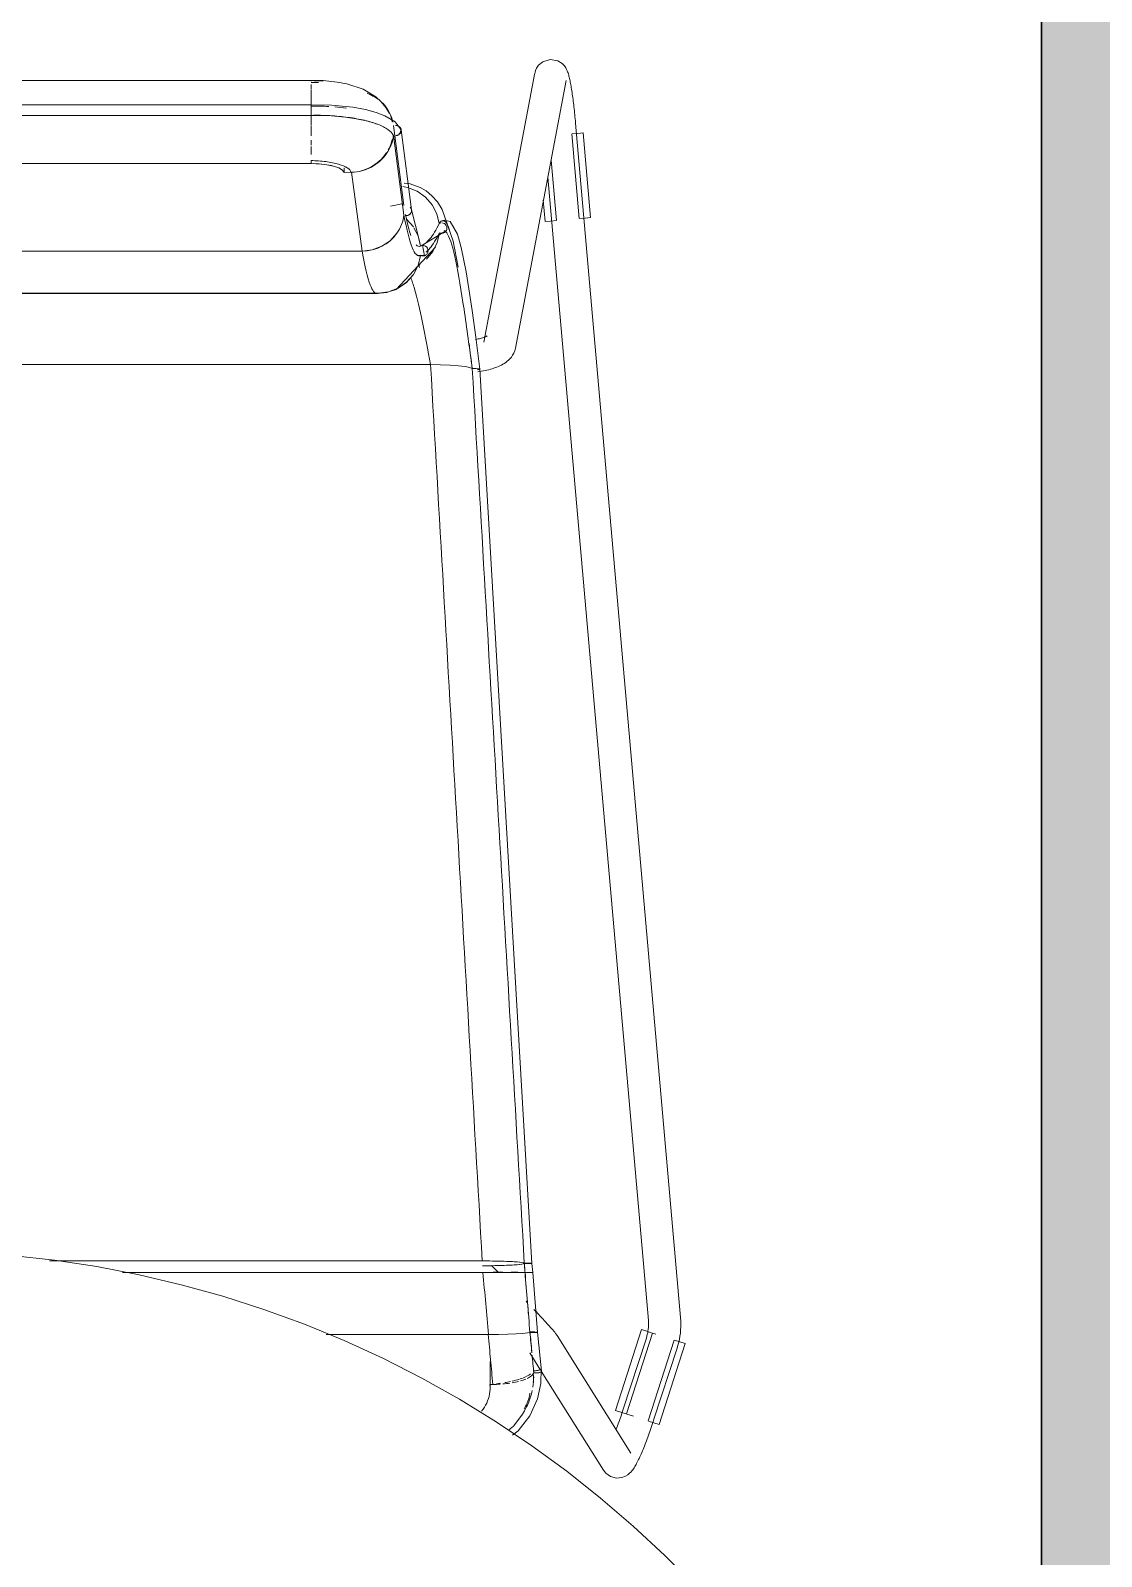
# Model space of a CAD drawing. Header units: millimetres. Extents: x 155927 to 326028, y -36033 to 97293.
# Drawn here: x 230364 to 230761, y 12592 to 13158 of the extents above; entities that cross this region are included whole.
import ezdxf

# ---------------------------------------------------------------- set-up
doc = ezdxf.new("R2010")
doc.units = ezdxf.units.MM
doc.header["$MEASUREMENT"] = 0
for name, color, linetype, lineweight in [('A-WALL-PATT', 7, 'CONTINUOUS', 9), ('I-FURN', 8, 'CONTINUOUS', 9), ('I-WALL', 7, 'CONTINUOUS', 9)]:
    doc.layers.add(name, color=color, linetype=linetype, lineweight=lineweight)

msp = doc.modelspace()

# ---------------------------------------------------------------- hatches: boundary and pattern name
at = {"layer": 'A-WALL-PATT'}
h = msp.add_hatch(color=256, dxfattribs=at)
h.paths.add_polyline_path([(230738.83, 9267.61), (230840.83, 9267.61), (230840.36, 13645.61), (230789.83, 13645.61), (230789.71, 13665.61), (230738.83, 13665.61), (230738.83, 9369.61)], flags=0)
h.paths.add_polyline_path([(230738.83, 14949.61), (230789.71, 14949.61), (230789.83, 14969.61), (230840.83, 14969.61), (230840.83, 15169.61), (230738.83, 15169.61), (230738.83, 14969.61)], flags=0)

# ---------------------------------------------------------------- linework, layer by layer
at = {"layer": 'I-FURN'}
for p, q in [((230553.85, 13146.61), (230552.28, 13145.28)), ((230553.85, 13146.61), (230556.6, 13147.44)), ((230556.6, 13147.44), (230559.36, 13146.96)), ((230559.36, 13146.96), (230561.02, 13145.92)), ((230550.72, 13141.85), (230531.9, 13042.56)), ((230550.8, 13142.27), (230550.72, 13141.85)), ((230550.94, 13142.78), (230550.8, 13142.27)), ((230551.15, 13143.4), (230550.94, 13142.78)), ((230551.53, 13144.2), (230551.15, 13143.4)), ((230552.28, 13145.28), (230551.53, 13144.2)), ((230561.02, 13145.92), (230561.87, 13145.01)), ((230561.87, 13145.01), (230562.35, 13144.31)), ((230562.35, 13144.31), (230562.66, 13143.75)), ((230562.66, 13143.75), (230562.87, 13143.27)), ((230562.87, 13143.27), (230563.04, 13142.84)), ((230563.04, 13142.84), (230563.18, 13142.44)), ((230563.18, 13142.44), (230563.31, 13142.04)), ((230563.31, 13142.04), (230563.42, 13141.65)), ((230563.42, 13141.65), (230563.53, 13141.24)), ((230563.53, 13141.24), (230563.63, 13140.83)), ((230467.81, 13139.66), (230172.96, 13139.66)), ((230467.81, 13139.49), (230467.81, 13139.66)), ((230472.33, 13139.58), (230467.81, 13139.66)), ((230467.81, 13139.64), (230467.81, 13139.36)), ((230467.81, 13138.17), (230467.81, 13136.42)), ((230467.81, 13136.14), (230467.81, 13133.56)), ((230477.54, 13139.06), (230472.33, 13139.58)), ((230481.03, 13138.41), (230477.54, 13139.06)), ((230487.19, 13136.39), (230481.03, 13138.41)), ((230491.9, 13133.52), (230487.19, 13136.39)), ((230543.69, 13040.32), (230562.51, 13139.61)), ((230563.63, 13140.83), (230563.73, 13140.4)), ((230563.73, 13140.4), (230563.83, 13139.96)), ((230563.83, 13139.96), (230563.93, 13139.5)), ((230563.93, 13139.5), (230564.02, 13139.02)), ((230564.02, 13139.02), (230564.12, 13138.53)), ((230564.12, 13138.53), (230564.21, 13138.01)), ((230564.21, 13138.01), (230564.31, 13137.48)), ((230564.31, 13137.48), (230564.4, 13136.93)), ((230564.4, 13136.93), (230564.49, 13136.36)), ((230564.49, 13136.36), (230564.58, 13135.77)), ((230564.58, 13135.77), (230564.68, 13135.17)), ((230467.81, 13130.62), (230172.96, 13130.62)), ((230467.81, 13130.38), (230467.81, 13133.41)), ((230467.81, 13133.39), (230467.81, 13130.38)), ((230467.81, 13130.62), (230467.81, 13126.77)), ((230475.37, 13130.48), (230467.81, 13130.62)), ((230467.81, 13130.56), (230467.81, 13130.62)), ((230467.81, 13130.36), (230467.81, 13130.56)), ((230467.81, 13130.05), (230467.81, 13130.36)), ((230467.81, 13129.66), (230467.81, 13130.05)), ((230467.81, 13129.21), (230467.81, 13129.66)), ((230483.26, 13129.68), (230475.37, 13130.48)), ((230487.97, 13128.81), (230483.26, 13129.68)), ((230493.88, 13131.68), (230491.9, 13133.52)), ((230495.55, 13129.61), (230493.88, 13131.68)), ((230496.88, 13127.35), (230495.55, 13129.61)), ((230564.68, 13135.17), (230564.77, 13134.55)), ((230564.77, 13134.55), (230564.86, 13133.92)), ((230564.86, 13133.92), (230564.94, 13133.27)), ((230564.94, 13133.27), (230565.03, 13132.61)), ((230565.03, 13132.61), (230565.12, 13131.93)), ((230565.12, 13131.93), (230565.2, 13131.24)), ((230565.2, 13131.24), (230565.29, 13130.54)), ((230565.29, 13130.54), (230565.37, 13129.83)), ((230565.37, 13129.83), (230565.45, 13129.12)), ((230172.96, 13126.66), (230467.81, 13126.66)), ((230467.81, 13128.72), (230467.81, 13129.21)), ((230467.81, 13128.22), (230467.81, 13128.72)), ((230467.81, 13127.75), (230467.81, 13128.22)), ((230467.81, 13127.33), (230467.81, 13127.75)), ((230467.81, 13127), (230467.81, 13127.33)), ((230467.81, 13126.77), (230467.81, 13127)), ((230467.81, 13122.88), (230467.81, 13126.69)), ((230467.81, 13126.69), (230467.81, 13122.88)), ((230474.03, 13126.58), (230467.81, 13126.66)), ((230480.6, 13126.05), (230474.03, 13126.58)), ((230484.61, 13125.46), (230480.6, 13126.05)), ((230489.04, 13124.49), (230484.61, 13125.46)), ((230492.02, 13127.73), (230487.97, 13128.81)), ((230492.48, 13123.4), (230489.04, 13124.49)), ((230495.18, 13126.54), (230492.02, 13127.73)), ((230499.01, 13124.24), (230495.18, 13126.54)), ((230500.9, 13121.85), (230499.01, 13124.24)), ((230565.45, 13129.12), (230565.53, 13128.39)), ((230565.53, 13128.39), (230565.61, 13127.66)), ((230565.61, 13127.66), (230565.69, 13126.92)), ((230565.69, 13126.92), (230565.76, 13126.17)), ((230565.76, 13126.17), (230565.83, 13125.43)), ((230565.83, 13125.43), (230565.9, 13124.68)), ((230565.9, 13124.68), (230565.97, 13123.92)), ((230467.81, 13122.69), (230467.81, 13119.13)), ((230498.42, 13122.91), (230502.27, 13093.22)), ((230502.29, 13089.67), (230498.44, 13119.37)), ((230499.19, 13116.94), (230498.88, 13119.38)), ((230501.26, 13121.35), (230505.12, 13091.58)), ((230564.57, 13119.79), (230567.33, 13088.38)), ((230564.69, 13119.8), (230566.76, 13119.98)), ((230565.97, 13123.92), (230565.99, 13123.77)), ((230604.93, 12680.44), (230565.99, 13123.77)), ((230566.76, 13119.98), (230568.8, 13120.16)), ((230568.8, 13120.16), (230571.56, 13088.75)), ((230467.81, 13117.5), (230467.81, 13115.66)), ((230467.81, 13115.14), (230467.81, 13112.67)), ((230467.81, 13112.15), (230467.81, 13112.78)), ((230467.81, 13108.82), (230172.96, 13108.82)), ((230172.96, 13108.76), (230467.81, 13108.76)), ((230467.81, 13108.76), (230470.85, 13108.65)), ((230470.85, 13108.65), (230473.7, 13108.33)), ((230473.7, 13108.33), (230476.19, 13107.82)), ((230476.19, 13107.82), (230478.17, 13107.15)), ((230478.17, 13107.15), (230479.53, 13106.36)), ((230480.16, 13105.5), (230480.16, 13107.17)), ((230558.88, 13087.63), (230556.91, 13110.11)), ((230479.53, 13106.36), (230480.16, 13105.5)), ((230480.16, 13105.5), (230482.88, 13105.57)), ((230482.88, 13105.57), (230486.74, 13076.29)), ((230504.65, 13101.25), (230502.39, 13101.55)), ((230555.7, 13103.74), (230592.98, 12679.39)), ((230501.92, 13100.28), (230503.66, 13099.91)), ((230503.66, 13099.92), (230501.92, 13100.28)), ((230507.18, 13098.51), (230503.66, 13099.92)), ((230508.25, 13099.96), (230504.65, 13101.25)), ((230510.26, 13096.34), (230507.18, 13098.51)), ((230510.53, 13098.62), (230508.25, 13099.96)), ((230512.74, 13093.51), (230510.26, 13096.34)), ((230512.69, 13096.84), (230510.53, 13098.62)), ((230514.69, 13094.59), (230512.69, 13096.84)), ((230502.14, 13094), (230497.31, 13093.04)), ((230504.2, 13089.75), (230504.58, 13090.05)), ((230504.88, 13092.25), (230504.58, 13092.64)), ((230504.58, 13090.05), (230504.88, 13090.43)), ((230505.07, 13091.81), (230504.88, 13092.25)), ((230504.88, 13090.43), (230505.06, 13090.88)), ((230505.06, 13090.88), (230505.13, 13091.34)), ((230505.13, 13091.34), (230505.07, 13091.81)), ((230505.1, 13091.66), (230508.07, 13080.04)), ((230514.48, 13090.19), (230512.74, 13093.51)), ((230515.39, 13086.56), (230514.48, 13090.19)), ((230516.5, 13091.77), (230514.69, 13094.59)), ((230520.49, 13080.05), (230516.5, 13091.77)), ((230553.96, 13095.16), (230554.65, 13087.26)), ((230502.76, 13089.52), (230503.25, 13089.48)), ((230503.25, 13089.48), (230503.75, 13089.56)), ((230505.78, 13085.3), (230503.27, 13088.18)), ((230503.75, 13089.56), (230504.2, 13089.75)), ((230507.53, 13081.91), (230506, 13084.97)), ((230515.39, 13086.56), (230515.86, 13086.73)), ((230515.86, 13086.73), (230515.39, 13086.56)), ((230517.21, 13087.78), (230516.29, 13087.49)), ((230516.35, 13086.77), (230516.85, 13086.69)), ((230516.85, 13086.7), (230516.36, 13086.77)), ((230517.31, 13086.5), (230516.85, 13086.7)), ((230516.85, 13086.69), (230517.3, 13086.5)), ((230519.39, 13087.25), (230517.21, 13087.78)), ((230517.3, 13086.5), (230517.69, 13086.19)), ((230517.69, 13086.19), (230517.31, 13086.5)), ((230517.69, 13086.19), (230517.99, 13085.8)), ((230517.99, 13085.8), (230517.69, 13086.19)), ((230517.99, 13085.8), (230518.18, 13085.34)), ((230518.19, 13085.35), (230517.99, 13085.8)), ((230518.2, 13084.37), (230518.02, 13083.92)), ((230518.02, 13083.91), (230518.2, 13084.37)), ((230518.18, 13085.34), (230518.26, 13084.86)), ((230518.26, 13084.86), (230518.19, 13085.35)), ((230518.26, 13084.86), (230518.2, 13084.37)), ((230518.2, 13084.37), (230518.26, 13084.86)), ((230522.16, 13082.61), (230519.39, 13087.25)), ((230556.69, 13087.44), (230554.65, 13087.26)), ((230558.76, 13087.62), (230556.69, 13087.44)), ((230569.52, 13088.57), (230567.45, 13088.39)), ((230571.56, 13088.75), (230569.52, 13088.57)), ((230494.06, 13078.09), (230497.17, 13080.17)), ((230497.17, 13080.17), (230499.66, 13082.91)), ((230508.43, 13078.19), (230507.53, 13081.91)), ((230508.07, 13080.04), (230508.39, 13078.18)), ((230518.06, 13084.01), (230508.67, 13078.3)), ((230514.65, 13079.47), (230513, 13076.14)), ((230513.01, 13076.14), (230514.65, 13079.46)), ((230515.44, 13083.08), (230514.65, 13079.47)), ((230514.65, 13079.46), (230515.44, 13083.08)), ((230515.91, 13082.93), (230515.44, 13083.08)), ((230515.44, 13083.08), (230515.91, 13082.92)), ((230516.41, 13082.9), (230515.91, 13082.93)), ((230515.91, 13082.92), (230516.41, 13082.9)), ((230516.9, 13082.99), (230516.41, 13082.9)), ((230516.41, 13082.9), (230516.9, 13082.99)), ((230517.35, 13083.2), (230516.9, 13082.99)), ((230516.9, 13082.99), (230517.35, 13083.19)), ((230517.73, 13083.51), (230517.35, 13083.2)), ((230517.35, 13083.19), (230517.73, 13083.51)), ((230518.02, 13083.92), (230517.73, 13083.51)), ((230517.73, 13083.51), (230518.02, 13083.91)), ((230522.39, 13070.39), (230520.49, 13080.05)), ((230523.57, 13077.62), (230522.16, 13082.61)), ((230486.74, 13076.29), (230154.03, 13076.29)), ((230154.03, 13076.29), (230486.74, 13076.29)), ((230486.74, 13076.29), (230490.51, 13076.77)), ((230490.51, 13076.77), (230494.06, 13078.09)), ((230513.95, 13077.81), (230499.35, 13062.11)), ((230510.24, 13074.72), (230507.36, 13074.67)), ((230507.53, 13070.97), (230508.43, 13074.69)), ((230508.9, 13078.36), (230508.43, 13078.19)), ((230508.43, 13078.19), (230508.9, 13078.35)), ((230508.9, 13074.53), (230508.43, 13074.69)), ((230508.43, 13074.69), (230508.9, 13074.52)), ((230508.9, 13078.35), (230509.39, 13078.39)), ((230509.4, 13078.39), (230508.9, 13078.36)), ((230509.39, 13074.49), (230508.9, 13074.53)), ((230508.9, 13074.52), (230509.4, 13074.49)), ((230509.94, 13074.59), (230509.11, 13078.48)), ((230509.39, 13078.39), (230509.88, 13078.31)), ((230509.88, 13074.57), (230509.39, 13074.49)), ((230509.89, 13078.31), (230509.4, 13078.39)), ((230509.4, 13074.49), (230509.89, 13074.57)), ((230509.88, 13078.31), (230510.33, 13078.11)), ((230510.33, 13074.77), (230509.88, 13074.57)), ((230510.34, 13078.11), (230509.89, 13078.31)), ((230509.89, 13074.57), (230510.34, 13074.77)), ((230510.33, 13078.11), (230510.72, 13077.79)), ((230510.72, 13075.09), (230510.33, 13074.77)), ((230510.72, 13077.8), (230510.34, 13078.11)), ((230510.34, 13074.77), (230510.72, 13075.09)), ((230513, 13076.14), (230510.61, 13073.3)), ((230510.61, 13073.3), (230513.01, 13076.14)), ((230511.01, 13077.39), (230510.72, 13077.8)), ((230510.72, 13077.79), (230511.01, 13077.39)), ((230511.01, 13075.49), (230510.72, 13075.09)), ((230510.72, 13075.09), (230511.01, 13075.49)), ((230511.01, 13077.39), (230511.2, 13076.93)), ((230511.2, 13076.93), (230511.01, 13077.39)), ((230511.2, 13075.95), (230511.01, 13075.49)), ((230511.01, 13075.49), (230511.2, 13075.95)), ((230511.2, 13076.93), (230511.27, 13076.44)), ((230511.27, 13076.44), (230511.2, 13076.93)), ((230511.27, 13076.44), (230511.2, 13075.95)), ((230511.2, 13075.95), (230511.27, 13076.44)), ((230525.37, 13068.6), (230523.57, 13077.62)), ((230505.78, 13067.58), (230503.27, 13064.71)), ((230503.27, 13064.7), (230505.78, 13067.58)), ((230507.53, 13070.97), (230505.78, 13067.58)), ((230505.78, 13067.58), (230507.53, 13070.97)), ((230526.41, 13062.28), (230525.37, 13068.6)), ((230500.45, 13062.71), (230495.99, 13060.99)), ((230500.13, 13062.54), (230496.57, 13061.17)), ((230496.57, 13061.17), (230500.14, 13062.53)), ((230499.35, 13062.11), (230497.43, 13061.41)), ((230503.27, 13064.71), (230500.13, 13062.54)), ((230500.14, 13062.53), (230503.27, 13064.7)), ((230527.59, 13054.26), (230526.41, 13062.28)), ((230492.78, 13060.7), (230147.99, 13060.7)), ((230147.99, 13060.7), (230492.78, 13060.7)), ((230148.53, 13060.54), (230453.33, 13060.54)), ((230453.33, 13060.54), (230492.24, 13060.54)), ((230495.99, 13060.99), (230492.24, 13060.54)), ((230496.57, 13061.17), (230492.78, 13060.7)), ((230492.78, 13060.7), (230496.57, 13061.17)), ((230528.94, 13044.33), (230527.59, 13054.26)), ((230532.94, 13044.68), (230532.78, 13044.61)), ((230533.02, 13044.73), (230532.94, 13044.68)), ((230533.1, 13044.77), (230533.02, 13044.73)), ((230533.12, 13044.79), (230533.1, 13044.77)), ((230529.35, 13043.58), (230528.86, 13043.49)), ((230530.5, 13032.48), (230528.94, 13044.33)), ((230529.82, 13043.68), (230529.35, 13043.58)), ((230530.27, 13043.79), (230529.82, 13043.68)), ((230530.69, 13043.89), (230530.27, 13043.79)), ((230531.08, 13044), (230530.69, 13043.89)), ((230531.45, 13044.11), (230531.08, 13044)), ((230531.79, 13044.22), (230531.45, 13044.11)), ((230532.09, 13044.32), (230531.79, 13044.22)), ((230532.36, 13044.42), (230532.09, 13044.32)), ((230532.59, 13044.52), (230532.36, 13044.42)), ((230532.78, 13044.61), (230532.59, 13044.52)), ((230543.43, 13039.34), (230543.07, 13038.44)), ((230543.69, 13040.32), (230543.43, 13039.34)), ((230512.08, 13034.19), (230128.68, 13034.19)), ((230128.68, 13034.19), (230512.08, 13034.19)), ((230515.85, 13034.14), (230512.08, 13034.19)), ((230512.16, 13034.19), (230515.85, 13034.14)), ((230519.39, 13033.98), (230515.85, 13034.14)), ((230515.91, 13034.13), (230519.39, 13033.98)), ((230522.49, 13033.74), (230519.39, 13033.98)), ((230519.44, 13033.98), (230522.49, 13033.75)), ((230524.98, 13033.43), (230522.49, 13033.74)), ((230522.52, 13033.74), (230524.99, 13033.43)), ((230526.73, 13033.07), (230524.98, 13033.43)), ((230524.99, 13033.43), (230526.73, 13033.07)), ((230537.33, 13033.5), (230536.76, 13033.26)), ((230537.89, 13033.75), (230537.33, 13033.5)), ((230538.45, 13034.02), (230537.89, 13033.75)), ((230538.98, 13034.31), (230538.45, 13034.02)), ((230539.52, 13034.63), (230538.98, 13034.31)), ((230540.06, 13034.99), (230539.52, 13034.63)), ((230540.59, 13035.39), (230540.06, 13034.99)), ((230541.12, 13035.85), (230540.59, 13035.39)), ((230541.64, 13036.37), (230541.12, 13035.85)), ((230542.15, 13036.96), (230541.64, 13036.37)), ((230542.63, 13037.65), (230542.15, 13036.96)), ((230543.07, 13038.44), (230542.63, 13037.65)), ((230526.73, 13033.07), (230527.63, 13032.67)), ((230527.63, 13032.67), (230526.73, 13033.07)), ((230528.1, 13032.68), (230527.63, 13032.67)), ((230527.63, 13032.67), (230528.11, 13032.68)), ((230528.6, 13032.69), (230528.1, 13032.68)), ((230528.11, 13032.68), (230528.6, 13032.69)), ((230529.09, 13032.68), (230528.6, 13032.69)), ((230528.6, 13032.69), (230529.1, 13032.68)), ((230529.55, 13032.66), (230529.09, 13032.68)), ((230529.1, 13032.68), (230529.55, 13032.66)), ((230529.93, 13032.62), (230529.55, 13032.66)), ((230529.55, 13032.66), (230529.94, 13032.62)), ((230529.58, 13032.29), (230529.96, 13032.33)), ((230529.97, 13032.33), (230529.59, 13032.29)), ((230530.4, 13031.57), (230529.69, 13031.45)), ((230530.23, 13032.58), (230529.93, 13032.62)), ((230529.94, 13032.62), (230530.24, 13032.58)), ((230529.96, 13032.33), (230530.25, 13032.37)), ((230530.26, 13032.37), (230529.97, 13032.33)), ((230531.09, 13031.69), (230530.4, 13031.57)), ((230530.44, 13032.42), (230530.5, 13032.48)), ((230530.5, 13032.48), (230530.44, 13032.42)), ((230530.5, 13032.48), (230549.79, 12700.57)), ((230531.77, 13031.83), (230531.09, 13031.69)), ((230532.44, 13031.97), (230531.77, 13031.83)), ((230533.09, 13032.12), (230532.44, 13031.97)), ((230533.74, 13032.29), (230533.09, 13032.12)), ((230534.37, 13032.46), (230533.74, 13032.29)), ((230534.98, 13032.64), (230534.37, 13032.46)), ((230535.59, 13032.84), (230534.98, 13032.64)), ((230536.18, 13033.04), (230535.59, 13032.84)), ((230536.76, 13033.26), (230536.18, 13033.04)), ((230372.55, 12701.74), (230356.65, 12703.51)), ((230531.34, 12701.46), (230370.76, 12701.46)), ((230370.76, 12701.46), (230531.34, 12701.46)), ((230388.37, 12699.34), (230372.55, 12701.74)), ((230404.08, 12696.3), (230388.37, 12699.34)), ((230535.12, 12701.43), (230531.34, 12701.46)), ((230531.45, 12699.67), (230535.13, 12699.7)), ((230537.4, 12697.15), (230534.82, 12699.82)), ((230538.68, 12701.36), (230535.12, 12701.43)), ((230535.13, 12699.7), (230538.68, 12699.78)), ((230541.81, 12701.23), (230538.68, 12701.36)), ((230538.68, 12699.78), (230541.8, 12699.9)), ((230541.8, 12699.9), (230544.29, 12700.07)), ((230544.32, 12701.07), (230541.81, 12701.23)), ((230544.29, 12700.07), (230546.05, 12700.26)), ((230546.07, 12700.88), (230544.32, 12701.07)), ((230546.05, 12700.26), (230546.95, 12700.47)), ((230546.95, 12700.67), (230546.07, 12700.88)), ((230547.42, 12700.68), (230546.95, 12700.67)), ((230546.95, 12700.47), (230547.42, 12700.46)), ((230547.92, 12700.68), (230547.42, 12700.68)), ((230547.42, 12700.46), (230547.91, 12700.46)), ((230547.91, 12700.46), (230548.4, 12700.46)), ((230548.41, 12700.67), (230547.92, 12700.68)), ((230548.4, 12700.46), (230548.85, 12700.47)), ((230548.86, 12700.66), (230548.41, 12700.67)), ((230548.85, 12700.47), (230549.24, 12700.49)), ((230549.24, 12700.64), (230548.86, 12700.66)), ((230549.54, 12700.62), (230549.24, 12700.64)), ((230549.24, 12700.49), (230549.53, 12700.51)), ((230549.53, 12700.51), (230549.72, 12700.54)), ((230549.72, 12700.6), (230549.54, 12700.62)), ((230549.79, 12700.57), (230549.72, 12700.6)), ((230549.72, 12700.54), (230549.79, 12700.57)), ((230550.06, 12697.21), (230549.79, 12700.57)), ((230531.6, 12697.15), (230397.86, 12697.15)), ((230397.86, 12697.15), (230531.6, 12697.15)), ((230419.65, 12692.64), (230404.08, 12696.3)), ((230535.39, 12697.15), (230531.6, 12697.15)), ((230531.6, 12697.15), (230535.39, 12697.15)), ((230535.39, 12697.27), (230538.95, 12697.26)), ((230538.95, 12697.26), (230535.39, 12697.27)), ((230538.95, 12697.15), (230535.39, 12697.15)), ((230535.39, 12697.15), (230538.96, 12697.15)), ((230542.08, 12697.16), (230538.96, 12697.15)), ((230538.96, 12697.15), (230542.09, 12697.16)), ((230542.07, 12697.26), (230544.57, 12697.24)), ((230544.57, 12697.24), (230542.07, 12697.26)), ((230544.59, 12697.17), (230542.09, 12697.16)), ((230542.09, 12697.16), (230544.59, 12697.17)), ((230544.57, 12697.24), (230546.32, 12697.23)), ((230546.32, 12697.23), (230544.57, 12697.24)), ((230546.34, 12697.19), (230544.59, 12697.17)), ((230544.59, 12697.17), (230546.34, 12697.19)), ((230547.22, 12697.2), (230546.34, 12697.19)), ((230546.34, 12697.19), (230547.23, 12697.2)), ((230547.22, 12697.22), (230547.69, 12697.22)), ((230547.69, 12697.22), (230547.22, 12697.22)), ((230547.69, 12697.2), (230547.22, 12697.2)), ((230547.23, 12697.2), (230547.7, 12697.2)), ((230547.69, 12697.22), (230548.18, 12697.22)), ((230548.19, 12697.22), (230547.69, 12697.22)), ((230548.19, 12697.2), (230547.69, 12697.2)), ((230547.7, 12697.2), (230548.19, 12697.2)), ((230548.18, 12697.22), (230548.67, 12697.22)), ((230548.68, 12697.22), (230548.19, 12697.22)), ((230548.68, 12697.2), (230548.19, 12697.2)), ((230548.19, 12697.2), (230548.68, 12697.2)), ((230548.67, 12697.22), (230549.13, 12697.22)), ((230549.13, 12697.22), (230548.68, 12697.22)), ((230549.13, 12697.2), (230548.68, 12697.2)), ((230548.68, 12697.2), (230549.14, 12697.2)), ((230549.13, 12697.22), (230549.51, 12697.21)), ((230549.51, 12697.21), (230549.13, 12697.22)), ((230549.51, 12697.2), (230549.13, 12697.2)), ((230549.14, 12697.2), (230549.52, 12697.2)), ((230549.51, 12697.21), (230549.8, 12697.21)), ((230549.81, 12697.21), (230549.51, 12697.21)), ((230549.81, 12697.2), (230549.51, 12697.2)), ((230549.52, 12697.2), (230549.81, 12697.2)), ((230549.8, 12697.21), (230549.99, 12697.21)), ((230549.99, 12697.21), (230549.81, 12697.2)), ((230549.81, 12697.2), (230550, 12697.21)), ((230550, 12697.21), (230549.81, 12697.21)), ((230549.99, 12697.21), (230550.06, 12697.21)), ((230550.06, 12697.21), (230549.99, 12697.21)), ((230550, 12697.21), (230550.06, 12697.21)), ((230550.06, 12697.21), (230550, 12697.21)), ((230550.06, 12697.21), (230551.89, 12675.01)), ((230435.07, 12688.36), (230419.65, 12692.64)), ((230450.3, 12683.47), (230435.07, 12688.36)), ((230465.33, 12677.97), (230450.3, 12683.47)), ((230548.16, 12685.97), (230547.68, 12686.47)), ((230550.97, 12683), (230550.52, 12683.48)), ((230551.42, 12682.52), (230550.97, 12683)), ((230551.86, 12682.05), (230551.42, 12682.52)), ((230480.12, 12671.88), (230465.33, 12677.97)), ((230552.29, 12681.59), (230551.86, 12682.05)), ((230552.72, 12681.13), (230552.29, 12681.59)), ((230553.13, 12680.69), (230552.72, 12681.13)), ((230553.53, 12680.25), (230553.13, 12680.69)), ((230553.93, 12679.83), (230553.53, 12680.25)), ((230554.31, 12679.41), (230553.93, 12679.83)), ((230554.67, 12679.01), (230554.31, 12679.41)), ((230555.03, 12678.62), (230554.67, 12679.01)), ((230555.37, 12678.24), (230555.03, 12678.62)), ((230555.7, 12677.88), (230555.37, 12678.24)), ((230556.02, 12677.53), (230555.7, 12677.88)), ((230556.32, 12677.19), (230556.02, 12677.53)), ((230556.61, 12676.87), (230556.32, 12677.19)), ((230556.88, 12676.56), (230556.61, 12676.87)), ((230557.14, 12676.27), (230556.88, 12676.56)), ((230593, 12676.75), (230592.94, 12676.09)), ((230592.98, 12679.39), (230593.03, 12678.73)), ((230593.04, 12677.41), (230593, 12676.75)), ((230593.03, 12678.73), (230593.04, 12678.07)), ((230593.04, 12678.07), (230593.04, 12677.41)), ((230604.94, 12680.4), (230604.94, 12680.44)), ((230605.01, 12679.26), (230604.94, 12680.4)), ((230604.97, 12675.84), (230605.03, 12676.98)), ((230605.04, 12678.12), (230605.01, 12679.26)), ((230605.03, 12676.98), (230605.04, 12678.12)), ((230473.43, 12674.18), (230533.54, 12674.18)), ((230533.54, 12674.18), (230473.43, 12674.18)), ((230494.66, 12665.2), (230480.12, 12671.88)), ((230533.54, 12674.18), (230537.3, 12674.2)), ((230537.31, 12674.2), (230533.66, 12674.18)), ((230540.84, 12674.28), (230537.4, 12674.21)), ((230537.4, 12674.21), (230540.84, 12674.28)), ((230540.84, 12674.28), (230543.94, 12674.39)), ((230543.94, 12674.39), (230540.9, 12674.28)), ((230543.94, 12674.39), (230546.41, 12674.54)), ((230546.42, 12674.54), (230543.98, 12674.39)), ((230546.41, 12674.54), (230548.15, 12674.72)), ((230548.15, 12674.72), (230546.43, 12674.55)), ((230549.04, 12674.92), (230548.15, 12674.72)), ((230548.15, 12674.72), (230549.04, 12674.92)), ((230549.04, 12674.92), (230549.51, 12674.91)), ((230549.51, 12674.91), (230549.04, 12674.92)), ((230549.53, 12675.11), (230549.05, 12675.1)), ((230549.05, 12675.1), (230549.52, 12675.11)), ((230549.51, 12674.91), (230550.01, 12674.9)), ((230550, 12674.9), (230549.51, 12674.91)), ((230549.52, 12675.11), (230550.02, 12675.11)), ((230550.02, 12675.11), (230549.53, 12675.11)), ((230550.5, 12674.91), (230550, 12674.9)), ((230550.01, 12674.9), (230550.5, 12674.91)), ((230550.51, 12675.11), (230550.02, 12675.11)), ((230550.02, 12675.11), (230550.51, 12675.11)), ((230550.5, 12674.91), (230550.95, 12674.92)), ((230550.95, 12674.92), (230550.5, 12674.91)), ((230550.97, 12675.1), (230550.51, 12675.11)), ((230550.51, 12675.11), (230550.96, 12675.1)), ((230550.95, 12674.92), (230551.34, 12674.94)), ((230551.33, 12674.94), (230550.95, 12674.92)), ((230551.63, 12674.96), (230551.33, 12674.94)), ((230551.34, 12675.08), (230551.64, 12675.06)), ((230551.34, 12674.94), (230551.63, 12674.96)), ((230551.64, 12675.06), (230551.35, 12675.08)), ((230551.63, 12674.96), (230551.82, 12674.98)), ((230551.83, 12675.03), (230551.64, 12675.06)), ((230551.64, 12675.06), (230551.82, 12675.03)), ((230551.82, 12675.03), (230551.89, 12675.01)), ((230551.89, 12675.01), (230551.82, 12674.98)), ((230551.82, 12674.98), (230551.89, 12675.01)), ((230551.89, 12675.01), (230551.83, 12675.03)), ((230551.89, 12675.01), (230553.31, 12660.52)), ((230557.38, 12675.99), (230557.14, 12676.27)), ((230557.61, 12675.72), (230557.38, 12675.99)), ((230557.82, 12675.47), (230557.61, 12675.72)), ((230558.03, 12675.23), (230557.82, 12675.47)), ((230558.22, 12675), (230558.03, 12675.23)), ((230558.4, 12674.77), (230558.22, 12675)), ((230558.57, 12674.55), (230558.4, 12674.77)), ((230558.74, 12674.32), (230558.57, 12674.55)), ((230558.93, 12674.07), (230558.74, 12674.32)), ((230559.14, 12673.74), (230558.93, 12674.07)), ((230586.45, 12630.16), (230559.14, 12673.74)), ((230590.49, 12675.98), (230580.8, 12645.97)), ((230592.24, 12672.84), (230583.52, 12646.02)), ((230584.85, 12644.66), (230594.54, 12674.67)), ((230590.49, 12675.98), (230592.45, 12675.35)), ((230592.43, 12673.49), (230592.24, 12672.86)), ((230592.24, 12672.86), (230592.24, 12672.84)), ((230592.6, 12674.13), (230592.43, 12673.49)), ((230592.45, 12675.35), (230594.42, 12674.71)), ((230592.74, 12674.78), (230592.6, 12674.13)), ((230592.85, 12675.43), (230592.74, 12674.78)), ((230592.94, 12676.09), (230592.85, 12675.43)), ((230602.61, 12672.07), (230592.92, 12642.06)), ((230594.63, 12674.64), (230595.8, 12674.26)), ((230602.72, 12672.03), (230604.7, 12671.39)), ((230603.98, 12670.22), (230604.27, 12671.33)), ((230604.27, 12671.33), (230604.51, 12672.44)), ((230604.51, 12672.44), (230604.71, 12673.57)), ((230604.7, 12671.39), (230606.65, 12670.76)), ((230604.71, 12673.57), (230604.86, 12674.7)), ((230604.86, 12674.7), (230604.97, 12675.84)), ((230508.92, 12657.94), (230494.66, 12665.2)), ((230548.97, 12667.37), (230553.01, 12660.92)), ((230594.94, 12642.31), (230603.65, 12669.13)), ((230606.65, 12670.76), (230596.96, 12640.75)), ((230603.65, 12669.13), (230603.98, 12670.22)), ((230534.25, 12654.38), (230534.25, 12664.14)), ((230553.1, 12655.95), (230553.19, 12661.41)), ((230553.24, 12660.55), (230576.28, 12623.79)), ((230522.87, 12650.12), (230508.92, 12657.94)), ((230535.24, 12655.63), (230534.19, 12655.63)), ((230551.89, 12650.3), (230553.1, 12655.95)), ((230536.5, 12641.75), (230522.87, 12650.12)), ((230546.41, 12644.7), (230548.32, 12648.38)), ((230548.99, 12643.99), (230551.89, 12650.3)), ((230542.92, 12640.12), (230546.41, 12644.7)), ((230544.65, 12638.46), (230548.99, 12643.99)), ((230582.76, 12645.34), (230580.8, 12645.97)), ((230582.26, 12642.27), (230582.49, 12642.94)), ((230582.49, 12642.94), (230582.73, 12643.62)), ((230582.73, 12643.62), (230582.96, 12644.31)), ((230584.73, 12644.7), (230582.76, 12645.34)), ((230582.96, 12644.31), (230583.19, 12645)), ((230583.19, 12645), (230583.42, 12645.69)), ((230583.42, 12645.69), (230583.52, 12646.02)), ((230584.94, 12644.63), (230587.42, 12643.83)), ((230549.79, 12632.83), (230536.5, 12641.75)), ((230541.13, 12638.62), (230542.92, 12640.12)), ((230542.61, 12636.83), (230544.65, 12638.46)), ((230581.08, 12639.04), (230581.32, 12639.66)), ((230581.32, 12639.66), (230581.55, 12640.3)), ((230581.55, 12640.3), (230581.79, 12640.95)), ((230581.79, 12640.95), (230582.02, 12641.6)), ((230582.02, 12641.6), (230582.26, 12642.27)), ((230595.01, 12641.38), (230593.03, 12642.02)), ((230593.04, 12636.77), (230593.29, 12637.48)), ((230593.29, 12637.48), (230593.54, 12638.19)), ((230593.54, 12638.19), (230593.8, 12638.92)), ((230593.8, 12638.92), (230594.05, 12639.64)), ((230594.05, 12639.64), (230594.3, 12640.38)), ((230594.3, 12640.38), (230594.54, 12641.11)), ((230594.54, 12641.11), (230594.79, 12641.85)), ((230594.79, 12641.85), (230594.94, 12642.31)), ((230596.96, 12640.75), (230595.01, 12641.38)), ((230562.71, 12623.4), (230549.79, 12632.83)), ((230590.77, 12630.92), (230591.01, 12631.51)), ((230591.01, 12631.51), (230591.26, 12632.12)), ((230591.26, 12632.12), (230591.51, 12632.75)), ((230591.51, 12632.75), (230591.76, 12633.39)), ((230591.76, 12633.39), (230592.02, 12634.04)), ((230592.02, 12634.04), (230592.27, 12634.71)), ((230592.27, 12634.71), (230592.53, 12635.38)), ((230592.53, 12635.38), (230592.78, 12636.07)), ((230592.78, 12636.07), (230593.04, 12636.77)), ((230587.95, 12625.1), (230588.18, 12625.5)), ((230588.18, 12625.5), (230588.41, 12625.91)), ((230588.41, 12625.91), (230588.64, 12626.33)), ((230588.64, 12626.33), (230588.87, 12626.77)), ((230588.87, 12626.77), (230589.1, 12627.23)), ((230589.1, 12627.23), (230589.33, 12627.7)), ((230589.33, 12627.7), (230589.57, 12628.19)), ((230589.57, 12628.19), (230589.8, 12628.7)), ((230589.8, 12628.7), (230590.04, 12629.23)), ((230590.04, 12629.23), (230590.28, 12629.77)), ((230590.28, 12629.77), (230590.52, 12630.34)), ((230590.52, 12630.34), (230590.77, 12630.92)), ((230575.24, 12613.45), (230562.71, 12623.4)), ((230577.17, 12622.66), (230576.28, 12623.79)), ((230577.17, 12622.66), (230578.9, 12621.44)), ((230578.9, 12621.44), (230581.13, 12620.85)), ((230581.13, 12620.85), (230583.1, 12621.03)), ((230583.1, 12621.03), (230584.48, 12621.55)), ((230584.48, 12621.55), (230585.4, 12622.11)), ((230585.4, 12622.11), (230586.03, 12622.63)), ((230586.03, 12622.63), (230586.49, 12623.1)), ((230586.49, 12623.1), (230586.86, 12623.52)), ((230586.86, 12623.52), (230587.17, 12623.93)), ((230587.17, 12623.93), (230587.45, 12624.32)), ((230587.45, 12624.32), (230587.71, 12624.7)), ((230587.71, 12624.7), (230587.95, 12625.1)), ((230587.37, 12603.01), (230575.24, 12613.45)), ((230599.07, 12592.1), (230587.37, 12603.01)), ((230610.32, 12580.73), (230599.07, 12592.1))]:
    msp.add_line(p, q, dxfattribs=at)
for centre, major_axis, ratio, start_param, end_param in [((230467.81, 13135.38), (-12.4, 0), 0.287441, 4.492176, 4.712389), ((230467.81, 13123.91), (0, -15.75), 0.000004, 0.290246, 0.472486), ((230503.17, 13091.35), (-1.96, 0), 0.955139, 1.359855, 3.903556), ((230486.61, 13091.36), (-15.78, 0), 0.955139, 2.545839, 2.787386), ((230486.61, 13091.36), (-15.78, 0), 0.955139, 2.787556, 3.029056), ((230486.61, 13091.36), (-15.78, 0), 0.955139, 1.579038, 2.545717)]:
    msp.add_ellipse(centre, major_axis=major_axis, ratio=ratio, start_param=start_param, end_param=end_param, dxfattribs=at)
for points in [[(230467.81, 13139.57), (230469.39, 13139.58), (230470.89, 13139.5), (230472.32, 13139.36)], [(230467.81, 13130.09), (230470.03, 13130.13), (230472.23, 13130.1), (230474.41, 13129.99)], [(230476.62, 13129.85), (230478.09, 13129.74), (230479.55, 13129.59), (230480.96, 13129.41)], [(230497.36, 13126.25), (230497.61, 13125.6), (230497.78, 13124.92), (230497.92, 13124.24)], [(230482.88, 13105.57), (230484.17, 13105.61), (230486.68, 13105.97), (230490.28, 13107.39), (230493.42, 13109.58), (230495.95, 13112.41), (230497.71, 13115.75), (230498.3, 13118.13), (230498.44, 13119.37)], [(230492.65, 13123.33), (230494.11, 13122.76), (230496.58, 13121.5), (230497.89, 13120.09), (230498.24, 13119.36)], [(230497.32, 13115.69), (230497.07, 13115.06), (230496.79, 13114.45), (230496.46, 13113.85)], [(230497.98, 13117.85), (230497.82, 13117.15), (230497.62, 13116.46), (230497.36, 13115.78)], [(230467.81, 13109.89), (230469.7, 13109.86), (230473.44, 13109.6), (230478.24, 13108.64), (230481.56, 13107.24), (230482.5, 13106.14), (230482.63, 13105.58)], [(230476.19, 13107.87), (230474.13, 13108.42), (230471.42, 13108.7), (230468.65, 13108.8)], [(230502.29, 13089.67), (230503.31, 13084.17), (230505.36, 13076.11), (230507.4, 13074.14), (230508.43, 13074.69)], [(230502.91, 13089.88), (230503.57, 13086.76), (230504.23, 13083.84), (230504.89, 13082.12)], [(230506.79, 13078.61), (230507.34, 13078.04), (230507.88, 13077.9), (230508.43, 13078.19)], [(230507.87, 13071.63), (230507.92, 13071.16), (230507.98, 13070.7), (230508.04, 13070.22)], [(230492.24, 13060.54), (230492.42, 13060.55), (230492.6, 13060.6), (230492.78, 13060.7)], [(230526.43, 13042.03), (230526.83, 13038.94), (230527.22, 13035.8), (230527.62, 13032.68)], [(230512.16, 13034.19), (230515.36, 12978.83), (230518.55, 12923.41), (230521.75, 12867.95)], [(230546.95, 12700.67), (230543.73, 12756.07), (230537.29, 12866.83), (230530.85, 12977.43), (230527.63, 13032.67)], [(230521.75, 12867.95), (230524.94, 12812.49), (230528.14, 12756.99), (230531.34, 12701.46)], [(230546.95, 12700.47), (230546.99, 12699.93), (230547.08, 12698.84), (230547.17, 12697.76), (230547.22, 12697.22)], [(230546.96, 12700.67), (230547, 12700.09), (230547.09, 12698.93), (230547.18, 12697.78), (230547.22, 12697.2)], [(230531.6, 12697.15), (230531.94, 12693.31), (230532.29, 12689.48), (230532.63, 12685.65)], [(230549.04, 12674.92), (230548.74, 12678.62), (230548.13, 12686.05), (230547.53, 12693.48), (230547.23, 12697.2)], [(230532.63, 12685.65), (230532.97, 12681.82), (230533.32, 12678), (230533.66, 12674.18)], [(230533.54, 12674.18), (230533.85, 12671.04), (230534.44, 12664.79), (230534.98, 12658.65), (230535.24, 12655.63)], [(230549.04, 12674.92), (230549.28, 12672.39), (230549.52, 12669.87), (230549.76, 12667.38)], [(230549.07, 12674.91), (230549.3, 12672.6), (230549.53, 12670.29), (230549.76, 12668.02)], [(230549.84, 12666.51), (230550.05, 12664.31), (230550.27, 12662.12), (230550.48, 12659.96)], [(230547.89, 12658.65), (230548.53, 12658.96), (230548.92, 12659.28), (230549.26, 12659.6)], [(230534.19, 12655.63), (230534.24, 12655.12), (230534.26, 12654.61), (230534.25, 12654.1)], [(230538.02, 12655.72), (230537.11, 12655.67), (230536.19, 12655.63), (230535.24, 12655.63)], [(230536.66, 12655.86), (230537.13, 12655.92), (230537.6, 12655.98), (230538.07, 12656.04)], [(230541.6, 12656.09), (230540.74, 12655.97), (230539.87, 12655.85), (230538.96, 12655.79)], [(230539.76, 12656.31), (230540.45, 12656.42), (230541.1, 12656.55), (230541.77, 12656.69)], [(230542.43, 12656.84), (230543.35, 12657.05), (230544.29, 12657.29), (230545.14, 12657.53)], [(230544.83, 12656.73), (230544.08, 12656.54), (230543.28, 12656.38), (230542.44, 12656.23)], [(230545.47, 12657.68), (230546.28, 12657.95), (230547.09, 12658.24), (230547.65, 12658.53)], [(230547.48, 12657.59), (230546.89, 12657.34), (230546.23, 12657.11), (230545.49, 12656.91)], [(230550.44, 12658.42), (230550.43, 12657.16), (230550.33, 12655.9), (230550.15, 12654.66)], [(230550.25, 12656.45), (230550.36, 12657.34), (230550.38, 12658.23), (230550.37, 12659.13)]]:
    msp.add_open_spline(points, degree=3, dxfattribs=at)
for points, knots in [([(230492.51, 13132.79), (230491.79, 13133.32), (230490.53, 13134.04), (230489.2, 13134.67), (230488.69, 13134.87)], [0.5455526, 0.5455526, 0.5455526, 0.5455526, 0.6666667, 0.739481, 0.739481, 0.739481, 0.739481]), ([(230498.21, 13124.12), (230498.05, 13124.86), (230497.49, 13126.73), (230495.94, 13129.56), (230494.27, 13131.4), (230493.31, 13132.17)], [0.0634811, 0.0634811, 0.0634811, 0.0634811, 0.1666667, 0.3333333, 0.5, 0.5, 0.5, 0.5]), ([(230467.81, 13126.69), (230470.16, 13126.74), (230474.81, 13126.66), (230481.66, 13126.03), (230487.77, 13124.94), (230490.98, 13123.93), (230492.47, 13123.4)], [0.0000052, 0.0000052, 0.0000052, 0.0000052, 0.1666667, 0.3333333, 0.5, 0.6602535, 0.6602535, 0.6602535, 0.6602535]), ([(230499.2, 13122.94), (230499.37, 13122.94), (230499.66, 13122.9), (230500.04, 13122.75), (230500.46, 13122.5), (230500.91, 13121.97), (230501.17, 13121.11), (230500.94, 13120.32), (230500.54, 13119.79), (230500.16, 13119.47), (230499.85, 13119.33), (230499.69, 13119.28)], [-0.875, -0.875, -0.875, -0.875, -0.8125, -0.765625, -0.71875, -0.625, -0.5, -0.375, -0.3125, -0.25, -0.1875, -0.1875, -0.1875, -0.1875]), ([(230499.3, 13119.19), (230499.44, 13119.2), (230499.66, 13119.22), (230499.95, 13119.31), (230500.22, 13119.42), (230500.54, 13119.62), (230500.86, 13119.92), (230501.09, 13120.29), (230501.23, 13120.65), (230501.27, 13120.96), (230501.28, 13121.23), (230501.24, 13121.5), (230501.17, 13121.74), (230501.06, 13121.99), (230500.87, 13122.29), (230500.54, 13122.6), (230500.15, 13122.82), (230499.79, 13122.92), (230499.53, 13122.95), (230499.37, 13122.96), (230499.3, 13122.96)], [0.1111111, 0.1111111, 0.1111111, 0.1111111, 0.1666667, 0.1944444, 0.2222222, 0.2777778, 0.3333333, 0.3888889, 0.4444444, 0.4791667, 0.5138889, 0.5486111, 0.5833333, 0.6180556, 0.6527778, 0.7222222, 0.7916667, 0.8263889, 0.8611111, 0.8888889, 0.8888889, 0.8888889, 0.8888889]), ([(230495.83, 13112.82), (230495.76, 13112.71), (230494.28, 13110.53), (230491.23, 13107.93), (230487.66, 13106.37), (230486.41, 13106.12)], [-0.6843196, -0.6843196, -0.6843196, -0.6843196, -0.6666667, -0.3333333, -0.1666667, -0.1666667, -0.1666667, -0.1666667]), ([(230509.11, 13078.48), (230510.04, 13078.95), (230512.13, 13080.73), (230514.23, 13084.16), (230515.39, 13086.56)], [0.0974617, 0.0974617, 0.0974617, 0.0974617, 0.5, 1, 1, 1, 1]), ([(230515.39, 13086.56), (230516.41, 13088.12), (230517.67, 13087.89), (230518.92, 13084.98), (230519.16, 13084.35)], [0, 0, 0, 0, 0.25, 0.3070827, 0.3070827, 0.3070827, 0.3070827]), ([(230510.56, 13075.95), (230511.01, 13076.34), (230512.64, 13078.01), (230514.27, 13080.67), (230515.44, 13083.08)], [0.3036932, 0.3036932, 0.3036932, 0.3036932, 0.5, 1, 1, 1, 1]), ([(230517.27, 13083.96), (230517.67, 13083.76), (230519.1, 13082.17), (230521.53, 13073.87), (230524.58, 13055.43), (230526.62, 13040.22), (230527.63, 13032.67)], [0.1500589, 0.1500589, 0.1500589, 0.1500589, 0.25, 0.5, 0.75, 1, 1, 1, 1]), ([(230486.74, 13076.29), (230487.75, 13070.57), (230489.58, 13062.93), (230491.41, 13060.54), (230492.24, 13060.54)], [0, 0, 0, 0, 0.5, 0.9107153, 0.9107153, 0.9107153, 0.9107153]), ([(230504.79, 13066.47), (230505.27, 13065.32), (230506.73, 13061.08), (230509.16, 13050.36), (230511.11, 13039.58), (230512.08, 13034.19)], [0.375, 0.375, 0.375, 0.375, 0.5, 0.75, 1, 1, 1, 1]), ([(230531.34, 12701.46), (230532.61, 12701.46), (230535.16, 12701.44), (230538.76, 12701.37), (230541.93, 12701.24), (230545.29, 12701.02), (230546.68, 12700.81), (230546.96, 12700.67)], [-1, -1, -1, -1, -0.833333, -0.666667, -0.5, -0.333333, 0, 0, 0, 0]), ([(230546.95, 12700.47), (230546.66, 12700.32), (230545.26, 12700.12), (230541.91, 12699.9), (230538.76, 12699.77), (230535.2, 12699.69), (230532.69, 12699.67), (230531.45, 12699.67)], [-1, -1, -1, -1, -0.6666667, -0.5, -0.3333333, -0.1666667, -0.003964, -0.003964, -0.003964, -0.003964]), ([(230549.79, 12700.57), (230549.79, 12700.55), (230549.65, 12700.52), (230549.26, 12700.49), (230548.87, 12700.47), (230548.41, 12700.46), (230547.92, 12700.46), (230547.41, 12700.46), (230547.1, 12700.46), (230546.95, 12700.47)], [-0.5, -0.5, -0.5, -0.5, -0.375, -0.3125, -0.25, -0.1875, -0.125, -0.0625, 0, 0, 0, 0]), ([(230546.96, 12700.67), (230547.18, 12700.67), (230547.67, 12700.68), (230548.3, 12700.68), (230548.76, 12700.67), (230549.18, 12700.65), (230549.63, 12700.62), (230549.79, 12700.59), (230549.79, 12700.57)], [-1, -1, -1, -1, -0.90625, -0.8125, -0.765625, -0.71875, -0.625, -0.501507, -0.501507, -0.501507, -0.501507]), ([(230548.55, 12681.21), (230548.41, 12682.86), (230547.97, 12688.19), (230547.52, 12693.53), (230547.22, 12697.22)], [0.2766114, 0.2766114, 0.2766114, 0.2766114, 0.5, 1, 1, 1, 1]), ([(230550.48, 12659.96), (230550.33, 12659.57), (230549.77, 12658.82), (230548.64, 12658.13), (230547.96, 12657.81)], [0, 0, 0, 0, 0.1666667, 0.3309695, 0.3309695, 0.3309695, 0.3309695]), ([(230550.38, 12660.69), (230550.6, 12660.68), (230551.08, 12660.69), (230551.84, 12660.78), (230552.5, 12660.93), (230552.94, 12661.1), (230553.09, 12661.22), (230553.13, 12661.26)], [-1, -1, -1, -1, -0.90625, -0.8125, -0.71875, -0.625, -0.5625, -0.5625, -0.5625, -0.5625]), ([(230553.26, 12660.37), (230553.25, 12660.35), (230553.2, 12660.3), (230553.1, 12660.22), (230552.9, 12660.12), (230552.58, 12660.02), (230552.19, 12659.95), (230551.83, 12659.91), (230551.46, 12659.89), (230551.01, 12659.9), (230550.65, 12659.93), (230550.48, 12659.96)], [0.5555556, 0.5555556, 0.5555556, 0.5555556, 0.5833333, 0.6180556, 0.6527778, 0.7222222, 0.7916667, 0.8263889, 0.8611111, 0.9305556, 1, 1, 1, 1]), ([(230534.19, 12655.63), (230534.41, 12653.24), (230533.78, 12649.64), (230531.85, 12646.64), (230531.08, 12645.73)], [0, 0, 0, 0, 0.3333333, 0.5, 0.5, 0.5, 0.5]), ([(230549.9, 12653.39), (230549.46, 12651.27), (230548.45, 12648.19), (230546.81, 12645.42), (230546.23, 12644.56)], [0.1763318, 0.1763318, 0.1763318, 0.1763318, 0.3333333, 0.408557, 0.408557, 0.408557, 0.408557]), ([(230546.95, 12646.62), (230547.28, 12647.21), (230548.31, 12649.06), (230548.81, 12651.04), (230549.03, 12652.41)], [0.6175454, 0.6175454, 0.6175454, 0.6175454, 0.6666667, 0.7702374, 0.7702374, 0.7702374, 0.7702374])]:
    msp.add_open_spline(points, degree=3, knots=knots, dxfattribs=at)
at = {"layer": 'I-WALL', "lineweight": 30}
msp.add_line((230738.83, 13665.61), (230738.83, 9369.61), dxfattribs=at)

doc.saveas('drawing.dxf')
